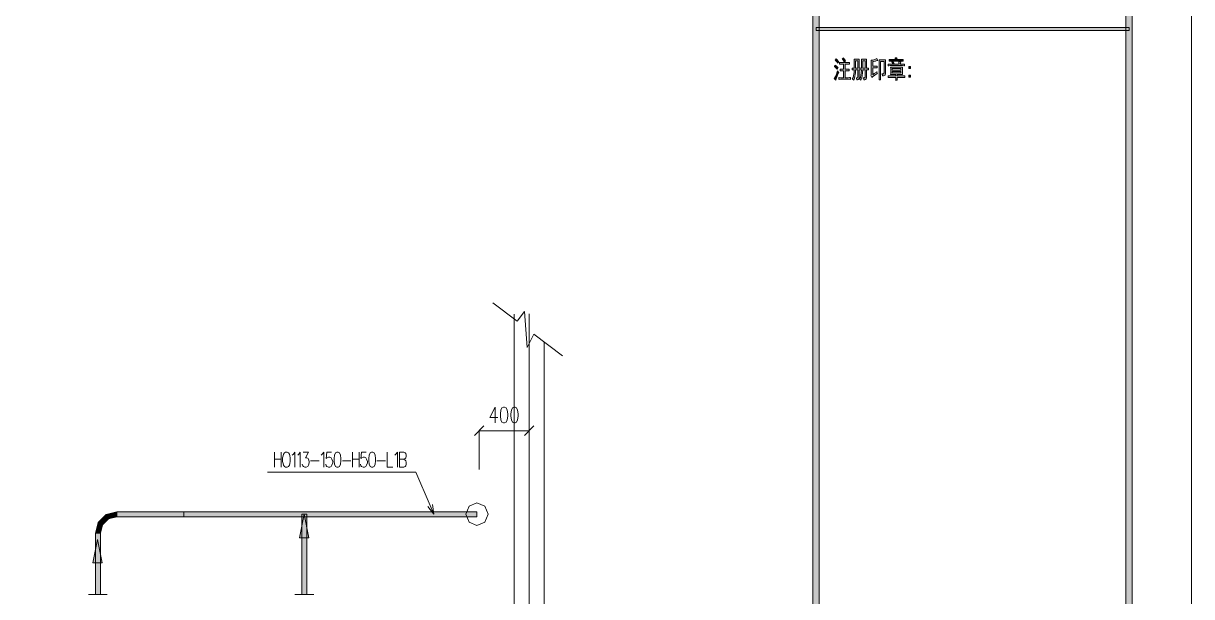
# Model space of a CAD drawing. Header units: millimetres. Extents: x 210 to 63265, y -7201 to 22496.
# Drawn here: x 53926 to 63265, y 3082 to 7661 of the extents above; entities that cross this region are included whole.
import ezdxf

# ---------------------------------------------------------------- set-up
doc = ezdxf.new("R2010")
doc.units = ezdxf.units.MM

msp = doc.modelspace()

# ---------------------------------------------------------------- hatches: boundary and pattern name
h = msp.add_hatch(color=0)
h.dxf.hatch_style = 2
h.paths.add_polyline_path([(60288.1, -6701.3), (60238.2, -6701.3), (60238.2, 21996), (60288.1, 21996)])
h = msp.add_hatch(color=0)
h.dxf.hatch_style = 2
h.paths.add_polyline_path([(62790.1, -6726.4), (62740, -6676.5), (62740, 21971.2), (62790.1, 22021.1)])
h = msp.add_hatch(color=0)
h.dxf.hatch_style = 2
h.paths.add_polyline_path([(60263.2, 7605.5), (60263.2, 7627), (62765, 7627), (62765, 7605.5)])
h = msp.add_hatch(color=0)
h.dxf.hatch_style = 2
h.paths.add_polyline_path([(60423.1, 7378.1), (60429.9, 7371.3), (60440.3, 7359.3), (60444.1, 7354.1), (60441.4, 7351.5), (60437.4, 7345.9), (60436.2, 7342.9), (60431.4, 7350.4), (60421, 7362.4), (60415.3, 7366.8), (60417.2, 7369.5), (60421.2, 7375.1)])
h = msp.add_hatch(color=0)
h.dxf.hatch_style = 2
h.paths.add_polyline_path([(60472.7, 7376), (60474.6, 7377.8), (60478.6, 7382.2), (60480.6, 7384.9), (60484.3, 7380.8), (60493.3, 7368.8), (60498.6, 7360.9), (60496.3, 7358.6), (60491.8, 7353.8), (60489.7, 7351.1), (60484.8, 7359), (60476.4, 7371.3)])
h = msp.add_hatch(color=0)
h.dxf.hatch_style = 2
h.paths.add_polyline_path([(60753.2, 7260.2), (60747.5, 7256.8), (60736.4, 7249.5), (60730.8, 7245.5), (60725.5, 7241.6), (60714, 7233.2), (60708.1, 7228.7), (60706.1, 7232.8), (60702.2, 7240.4), (60700.2, 7243.8), (60701.7, 7244.8), (60703.6, 7250.2), (60704.2, 7254.3), (60704.2, 7333), (60704.2, 7343.9), (60703.8, 7360.6), (60703.6, 7366.1), (60706.7, 7366.1), (60717.4, 7368.3), (60725.3, 7370.2), (60733, 7372.4), (60744.4, 7377.4), (60748, 7380.4), (60750, 7376.3), (60754.4, 7368.4), (60757.1, 7364.7), (60753.4, 7363.4), (60744.2, 7361.3), (60738.7, 7360), (60733.3, 7359), (60721.5, 7356.8), (60715.4, 7355.6), (60715.4, 7318.9), (60728.9, 7318.9), (60734.2, 7318.9), (60746, 7319.3), (60752.5, 7319.6), (60752.5, 7306), (60746.6, 7306.4), (60734.8, 7306.7), (60728.9, 7306.7), (60715.4, 7306.7), (60715.4, 7251.3), (60727.8, 7259.5), (60744.6, 7271.8), (60749.2, 7276), (60749.8, 7271.8), (60751.8, 7264)])
h = msp.add_hatch(color=0)
h.dxf.hatch_style = 2
h.paths.add_polyline_path([(60906.9, 7386.3), (60908.3, 7382.2), (60910.3, 7374.7), (60910.8, 7371.3), (60944.1, 7371.3), (60948, 7371.3), (60956, 7371.7), (60960.3, 7372.2), (60960.3, 7358.6), (60956, 7359), (60948.2, 7359.3), (60944.6, 7359.3), (60867.5, 7359.3), (60862.3, 7359.3), (60852.8, 7359), (60848.2, 7358.6), (60848.2, 7372.2), (60853.9, 7371.7), (60863.2, 7371.3), (60866.8, 7371.3), (60897.2, 7371.3), (60897.2, 7373.3), (60895.8, 7379.7), (60894.5, 7384.2), (60897, 7384.9), (60903.1, 7386)])
h = msp.add_hatch(color=0)
h.dxf.hatch_style = 2
h.paths.add_polyline_path([(60416.3, 7327.8), (60422.9, 7322.1), (60434.4, 7312.1), (60439.4, 7307.6), (60437.8, 7304.9), (60434.2, 7298.1), (60432.3, 7294), (60426.9, 7300.5), (60415.6, 7311.4), (60409.7, 7315.9), (60411.3, 7318), (60414.7, 7324.1)])
h = msp.add_hatch(color=0)
h.dxf.hatch_style = 2
h.paths.add_polyline_path([(60505.4, 7348.8), (60510.8, 7348.8), (60523.1, 7349.3), (60530.1, 7349.7), (60530.1, 7335.4), (60522.6, 7335.7), (60510.4, 7336.1), (60506, 7336.1), (60494.7, 7336.1), (60494.7, 7294.7), (60505.4, 7294.7), (60510.1, 7294.7), (60521.3, 7295.1), (60528, 7295.6), (60528, 7281.3), (60521.7, 7281.7), (60510.4, 7282), (60505.4, 7282), (60494.7, 7282), (60494.7, 7227.3), (60508.8, 7227.3), (60515.4, 7227.3), (60529.6, 7227.7), (60536.9, 7228), (60536.9, 7213.7), (60529.6, 7214.1), (60515.8, 7214.4), (60509.4, 7214.4), (60468.2, 7214.4), (60460.9, 7214.4), (60448.7, 7214.1), (60444.1, 7213.7), (60444.1, 7228), (60448.5, 7227.7), (60460.9, 7227.3), (60468.7, 7227.3), (60483.4, 7227.3), (60483.4, 7282), (60474.5, 7282), (60469.1, 7282), (60458.9, 7281.7), (60454.1, 7281.3), (60454.1, 7295.6), (60458.9, 7295.1), (60469.3, 7294.7), (60475, 7294.7), (60483.4, 7294.7), (60483.4, 7336.1), (60472.7, 7336.1), (60467.1, 7336.1), (60455.9, 7335.7), (60450.1, 7335.4), (60450.1, 7349.7), (60455.9, 7349.3), (60467.3, 7348.8), (60473.2, 7348.8)])
h = msp.add_hatch(color=0)
h.paths.add_polyline_path([(60608.5, 7375.1), (60608.1, 7369.5), (60607.9, 7355.9), (60607.9, 7348.1), (60607.9, 7303.9), (60625.3, 7303.9), (60625.3, 7348.8), (60625.3, 7355.9), (60625.1, 7369.2), (60624.7, 7375.1), (60666.4, 7375.1), (60666.1, 7369.9), (60665.9, 7356.3), (60665.9, 7348.1), (60665.9, 7303.9), (60669.8, 7303.9), (60678.2, 7304.2), (60682.7, 7304.6), (60682.7, 7290.3), (60677.9, 7290.6), (60669.5, 7291), (60665.9, 7291), (60665.9, 7232.5), (60665.9, 7225.7), (60663.7, 7217.3), (60661.6, 7215.7), (60659.4, 7213.9), (60651.4, 7210.7), (60645.5, 7209.2), (60645, 7214.1), (60642.4, 7222.7), (60640.5, 7226.4), (60644.2, 7226.4), (60649.4, 7226.9), (60650.9, 7227.3), (60652.5, 7227.7), (60654.6, 7231.8), (60655.2, 7235.5), (60655.2, 7291), (60635.5, 7291), (60634.9, 7264.7), (60627.6, 7223.2), (60620.8, 7207.8), (60618.5, 7210.7), (60613.1, 7214.8), (60610.1, 7216), (60616.9, 7228), (60624.2, 7265.6), (60624.7, 7291), (60607.9, 7291), (60607.9, 7228), (60607.9, 7222.3), (60605.2, 7215.7), (60602.6, 7214.4), (60599.9, 7213.3), (60593.4, 7211), (60589.9, 7209.9), (60589, 7213.7), (60586.5, 7221.9), (60584.7, 7226.4), (60588.1, 7226.4), (60592.7, 7226.6), (60594, 7226.9), (60595.2, 7227.1), (60596.8, 7230.2), (60597.2, 7233.2), (60597.2, 7291), (60579.1, 7291), (60578.6, 7265.6), (60570.7, 7224.3), (60563.4, 7208.5), (60560.9, 7211), (60555.1, 7214.8), (60552.1, 7216), (60559.6, 7229.8), (60567.5, 7267.4), (60567.9, 7291), (60564.3, 7291), (60555.5, 7290.6), (60550.3, 7290.3), (60550.3, 7304.6), (60555.1, 7304.2), (60564.3, 7303.9), (60568.4, 7303.9), (60568.4, 7347.3), (60568.4, 7355.6), (60568.2, 7369.5), (60567.9, 7375.1)])
h.paths.add_polyline_path([(60655.2, 7303.9), (60655.2, 7361.7), (60636, 7361.7), (60636, 7303.9)])
h.paths.add_polyline_path([(60597.2, 7303.9), (60597.2, 7361.7), (60579.1, 7361.7), (60579.1, 7303.9)])
h = msp.add_hatch(color=0)
h.dxf.hatch_style = 2
h.paths.add_polyline_path([(60817.2, 7369.2), (60817, 7361.3), (60816.7, 7345.6), (60816.7, 7337.7), (60816.7, 7264.7), (60816.7, 7258.1), (60814.9, 7249.5), (60813.1, 7247.9), (60811.3, 7246.3), (60801.8, 7243), (60794.2, 7241.4), (60794, 7246.1), (60791.5, 7254.3), (60789.1, 7258.1), (60792.7, 7258.1), (60798.8, 7258.4), (60800.9, 7258.8), (60803.3, 7259.1), (60805.8, 7262.5), (60806, 7265.6), (60806, 7356.3), (60777.9, 7356.3), (60777.9, 7210.7), (60767.1, 7210.7), (60767.5, 7220.1), (60767.7, 7239.6), (60767.7, 7249.8), (60767.7, 7335.4), (60767.7, 7343.6), (60767.5, 7360.6), (60767.1, 7369.2)])
h = msp.add_hatch(color=0)
h.dxf.hatch_style = 2
h.paths.add_polyline_path([(60948.5, 7335.4), (60954.1, 7335.4), (60965.2, 7335.7), (60970.4, 7336.1), (60970.4, 7322.7), (60965.2, 7323), (60954.1, 7323.4), (60948.5, 7323.4), (60860.2, 7323.4), (60854.8, 7323.4), (60844.1, 7323), (60838.7, 7322.7), (60838.7, 7336.1), (60844.2, 7335.7), (60855, 7335.4), (60860.2, 7335.4), (60921, 7335.4), (60923.1, 7342.5), (60925.6, 7353.1), (60926, 7356.3), (60929, 7355.6), (60936.7, 7353.8), (60941.2, 7352.5), (60940.1, 7350.7), (60937.8, 7346.4), (60936.7, 7343.9), (60935.5, 7341.6), (60933.9, 7337.1), (60933.3, 7335.4)])
h = msp.add_hatch(color=0)
h.paths.add_polyline_path([(60954.1, 7312.1), (60953.9, 7304.2), (60953.5, 7289.2), (60953.5, 7282), (60953.5, 7275.2), (60953.9, 7260.9), (60954.1, 7253.6), (60911.9, 7253.6), (60911.9, 7241.4), (60948, 7241.4), (60953.2, 7241.4), (60964.8, 7241.8), (60971.1, 7242.3), (60971.1, 7228.7), (60965.2, 7229.1), (60953.5, 7229.4), (60948, 7229.4), (60911.9, 7229.4), (60911.9, 7223.9), (60912.2, 7212.6), (60912.4, 7206.9), (60899, 7206.9), (60899.2, 7212.6), (60899.5, 7223.9), (60899.5, 7229.4), (60861.2, 7229.4), (60856.8, 7229.4), (60845.5, 7229.1), (60838.7, 7228.7), (60838.7, 7242.3), (60845.1, 7241.8), (60856.2, 7241.4), (60860.7, 7241.4), (60899.5, 7241.4), (60899.5, 7253.6), (60858.9, 7253.6), (60859.3, 7260.9), (60859.4, 7275.6), (60859.4, 7282.8), (60859.4, 7289.9), (60859.3, 7304.6), (60858.9, 7312.1)])
h.paths.add_polyline_path([(60941.7, 7288.1), (60941.7, 7300.1), (60871.4, 7300.1), (60871.4, 7288.1)])
h.paths.add_polyline_path([(60941.7, 7265.6), (60941.7, 7276.9), (60871.4, 7276.9), (60871.4, 7265.6)])
h = msp.add_hatch(color=0)
h.dxf.hatch_style = 2
h.paths.add_polyline_path([(60868.6, 7351.8), (60871.1, 7353.1), (60877, 7355.2), (60880.4, 7356.3), (60882, 7352.5), (60885.7, 7345), (60887.7, 7341.4), (60884.3, 7340.2), (60878.4, 7338), (60875.9, 7336.8), (60873.9, 7340.9), (60870.2, 7348.4)])
h = msp.add_hatch(color=0)
h.dxf.hatch_style = 2
h.paths.add_polyline_path([(61017.8, 7300.1), (61004.7, 7300.1), (61004.7, 7316.6), (61017.8, 7316.6)])
h = msp.add_hatch(color=0)
h.dxf.hatch_style = 2
h.paths.add_polyline_path([(60444.1, 7270.1), (60440.8, 7263.3), (60434, 7246.3), (60430.3, 7235.9), (60426.3, 7225.5), (60421.2, 7211), (60419.7, 7206.9), (60417, 7210.7), (60410.8, 7217.1), (60407.4, 7219.8), (60410.4, 7223.5), (60417.6, 7236.4), (60421.5, 7245.5), (60425.5, 7254.9), (60432.4, 7272.7), (60435.5, 7281.3), (60437.4, 7277.9), (60441.7, 7272.2)])
h = msp.add_hatch(color=0)
h.dxf.hatch_style = 2
h.paths.add_polyline_path([(61017.8, 7231.1), (61004.7, 7231.1), (61004.7, 7247.5), (61017.8, 7247.5)])
h = msp.add_hatch(color=0)
h.dxf.hatch_style = 2
h.paths.add_polyline_path([(54524.7, 3675), (54586.9, 3737.3), (54606.9, 3702.6), (54559.4, 3655)])
h = msp.add_hatch(color=0)
h.dxf.hatch_style = 2
h.paths.add_polyline_path([(54586.9, 3737.3), (54671.9, 3760), (54671.9, 3720.1), (54606.9, 3702.6)])
h = msp.add_hatch(color=0)
h.dxf.hatch_style = 2
h.paths.add_polyline_path([(54671.9, 3720.1), (54671.9, 3760), (55208, 3760), (55208, 3720.1)])
h = msp.add_hatch(color=0)
h.dxf.hatch_style = 2
h.paths.add_polyline_path([(55208, 3720.1), (55208, 3760), (57552.1, 3760), (57552.1, 3720.1)])
h = msp.add_hatch(color=0)
h.dxf.hatch_style = 2
h.paths.add_polyline_path([(56171.7, 3740.1), (56209.3, 3552.7), (56134.3, 3552.7)])
h = msp.add_hatch(color=0)
h.dxf.hatch_style = 2
h.paths.add_polyline_path([(56191.8, 3099.9), (56151.7, 3099.9), (56151.7, 3740.1), (56191.8, 3740.1)])
h = msp.add_hatch(color=0)
h.dxf.hatch_style = 2
h.paths.add_polyline_path([(54501.9, 3590), (54524.7, 3675), (54559.4, 3655), (54542, 3590)])
h = msp.add_hatch(color=0)
h.dxf.hatch_style = 2
h.paths.add_polyline_path([(54542, 3099.9), (54501.9, 3099.9), (54501.9, 3590), (54542, 3590)])
h = msp.add_hatch(color=0)
h.dxf.hatch_style = 2
h.paths.add_polyline_path([(54519.5, 3539.2), (54557, 3351.8), (54482.1, 3351.8)])

# ---------------------------------------------------------------- linework, layer by layer
at = {"color": 0, "lineweight": 0}
for points in [[(21218.6, -7201.3), (21218.6, 22496), (63265, 22496), (63265, -7201.3)], [(60288.1, -6701.3), (60238.2, -6701.3), (60238.2, 21996), (60288.1, 21996)], [(62790.1, -6726.4), (62740, -6676.5), (62740, 21971.2), (62790.1, 22021.1)], [(60263.2, 7605.5), (60263.2, 7627), (62765, 7627), (62765, 7605.5)], [(60423.1, 7378.1), (60429.9, 7371.3), (60440.3, 7359.3), (60444.1, 7354.1), (60441.4, 7351.5), (60437.4, 7345.9), (60436.2, 7342.9), (60431.4, 7350.4), (60421, 7362.4), (60415.3, 7366.8), (60417.2, 7369.5), (60421.2, 7375.1)], [(60472.7, 7376), (60474.6, 7377.8), (60478.6, 7382.2), (60480.6, 7384.9), (60484.3, 7380.8), (60493.3, 7368.8), (60498.6, 7360.9), (60496.3, 7358.6), (60491.8, 7353.8), (60489.7, 7351.1), (60484.8, 7359), (60476.4, 7371.3)], [(60753.2, 7260.2), (60747.5, 7256.8), (60736.4, 7249.5), (60730.8, 7245.5), (60725.5, 7241.6), (60714, 7233.2), (60708.1, 7228.7), (60706.1, 7232.8), (60702.2, 7240.4), (60700.2, 7243.8), (60701.7, 7244.8), (60703.6, 7250.2), (60704.2, 7254.3), (60704.2, 7333), (60704.2, 7343.9), (60703.8, 7360.6), (60703.6, 7366.1), (60706.7, 7366.1), (60717.4, 7368.3), (60725.3, 7370.2), (60733, 7372.4), (60744.4, 7377.4), (60748, 7380.4), (60750, 7376.3), (60754.4, 7368.4), (60757.1, 7364.7), (60753.4, 7363.4), (60744.2, 7361.3), (60738.7, 7360), (60733.3, 7359), (60721.5, 7356.8), (60715.4, 7355.6), (60715.4, 7318.9), (60728.9, 7318.9), (60734.2, 7318.9), (60746, 7319.3), (60752.5, 7319.6), (60752.5, 7306), (60746.6, 7306.4), (60734.8, 7306.7), (60728.9, 7306.7), (60715.4, 7306.7), (60715.4, 7251.3), (60727.8, 7259.5), (60744.6, 7271.8), (60749.2, 7276), (60749.8, 7271.8), (60751.8, 7264)], [(60906.9, 7386.3), (60908.3, 7382.2), (60910.3, 7374.7), (60910.8, 7371.3), (60944.1, 7371.3), (60948, 7371.3), (60956, 7371.7), (60960.3, 7372.2), (60960.3, 7358.6), (60956, 7359), (60948.2, 7359.3), (60944.6, 7359.3), (60867.5, 7359.3), (60862.3, 7359.3), (60852.8, 7359), (60848.2, 7358.6), (60848.2, 7372.2), (60853.9, 7371.7), (60863.2, 7371.3), (60866.8, 7371.3), (60897.2, 7371.3), (60897.2, 7373.3), (60895.8, 7379.7), (60894.5, 7384.2), (60897, 7384.9), (60903.1, 7386)], [(60416.3, 7327.8), (60422.9, 7322.1), (60434.4, 7312.1), (60439.4, 7307.6), (60437.8, 7304.9), (60434.2, 7298.1), (60432.3, 7294), (60426.9, 7300.5), (60415.6, 7311.4), (60409.7, 7315.9), (60411.3, 7318), (60414.7, 7324.1)], [(60505.4, 7348.8), (60510.8, 7348.8), (60523.1, 7349.3), (60530.1, 7349.7), (60530.1, 7335.4), (60522.6, 7335.7), (60510.4, 7336.1), (60506, 7336.1), (60494.7, 7336.1), (60494.7, 7294.7), (60505.4, 7294.7), (60510.1, 7294.7), (60521.3, 7295.1), (60528, 7295.6), (60528, 7281.3), (60521.7, 7281.7), (60510.4, 7282), (60505.4, 7282), (60494.7, 7282), (60494.7, 7227.3), (60508.8, 7227.3), (60515.4, 7227.3), (60529.6, 7227.7), (60536.9, 7228), (60536.9, 7213.7), (60529.6, 7214.1), (60515.8, 7214.4), (60509.4, 7214.4), (60468.2, 7214.4), (60460.9, 7214.4), (60448.7, 7214.1), (60444.1, 7213.7), (60444.1, 7228), (60448.5, 7227.7), (60460.9, 7227.3), (60468.7, 7227.3), (60483.4, 7227.3), (60483.4, 7282), (60474.5, 7282), (60469.1, 7282), (60458.9, 7281.7), (60454.1, 7281.3), (60454.1, 7295.6), (60458.9, 7295.1), (60469.3, 7294.7), (60475, 7294.7), (60483.4, 7294.7), (60483.4, 7336.1), (60472.7, 7336.1), (60467.1, 7336.1), (60455.9, 7335.7), (60450.1, 7335.4), (60450.1, 7349.7), (60455.9, 7349.3), (60467.3, 7348.8), (60473.2, 7348.8)], [(60608.5, 7375.1), (60608.1, 7369.5), (60607.9, 7355.9), (60607.9, 7348.1), (60607.9, 7303.9), (60625.3, 7303.9), (60625.3, 7348.8), (60625.3, 7355.9), (60625.1, 7369.2), (60624.7, 7375.1), (60666.4, 7375.1), (60666.1, 7369.9), (60665.9, 7356.3), (60665.9, 7348.1), (60665.9, 7303.9), (60669.8, 7303.9), (60678.2, 7304.2), (60682.7, 7304.6), (60682.7, 7290.3), (60677.9, 7290.6), (60669.5, 7291), (60665.9, 7291), (60665.9, 7232.5), (60665.9, 7225.7), (60663.7, 7217.3), (60661.6, 7215.7), (60659.4, 7213.9), (60651.4, 7210.7), (60645.5, 7209.2), (60645, 7214.1), (60642.4, 7222.7), (60640.5, 7226.4), (60644.2, 7226.4), (60649.4, 7226.9), (60650.9, 7227.3), (60652.5, 7227.7), (60654.6, 7231.8), (60655.2, 7235.5), (60655.2, 7291), (60635.5, 7291), (60634.9, 7264.7), (60627.6, 7223.2), (60620.8, 7207.8), (60618.5, 7210.7), (60613.1, 7214.8), (60610.1, 7216), (60616.9, 7228), (60624.2, 7265.6), (60624.7, 7291), (60607.9, 7291), (60607.9, 7228), (60607.9, 7222.3), (60605.2, 7215.7), (60602.6, 7214.4), (60599.9, 7213.3), (60593.4, 7211), (60589.9, 7209.9), (60589, 7213.7), (60586.5, 7221.9), (60584.7, 7226.4), (60588.1, 7226.4), (60592.7, 7226.6), (60594, 7226.9), (60595.2, 7227.1), (60596.8, 7230.2), (60597.2, 7233.2), (60597.2, 7291), (60579.1, 7291), (60578.6, 7265.6), (60570.7, 7224.3), (60563.4, 7208.5), (60560.9, 7211), (60555.1, 7214.8), (60552.1, 7216), (60559.6, 7229.8), (60567.5, 7267.4), (60567.9, 7291), (60564.3, 7291), (60555.5, 7290.6), (60550.3, 7290.3), (60550.3, 7304.6), (60555.1, 7304.2), (60564.3, 7303.9), (60568.4, 7303.9), (60568.4, 7347.3), (60568.4, 7355.6), (60568.2, 7369.5), (60567.9, 7375.1)], [(60597.2, 7303.9), (60597.2, 7361.7), (60579.1, 7361.7), (60579.1, 7303.9)], [(60655.2, 7303.9), (60655.2, 7361.7), (60636, 7361.7), (60636, 7303.9)], [(60817.2, 7369.2), (60817, 7361.3), (60816.7, 7345.6), (60816.7, 7337.7), (60816.7, 7264.7), (60816.7, 7258.1), (60814.9, 7249.5), (60813.1, 7247.9), (60811.3, 7246.3), (60801.8, 7243), (60794.2, 7241.4), (60794, 7246.1), (60791.5, 7254.3), (60789.1, 7258.1), (60792.7, 7258.1), (60798.8, 7258.4), (60800.9, 7258.8), (60803.3, 7259.1), (60805.8, 7262.5), (60806, 7265.6), (60806, 7356.3), (60777.9, 7356.3), (60777.9, 7210.7), (60767.1, 7210.7), (60767.5, 7220.1), (60767.7, 7239.6), (60767.7, 7249.8), (60767.7, 7335.4), (60767.7, 7343.6), (60767.5, 7360.6), (60767.1, 7369.2)], [(60948.5, 7335.4), (60954.1, 7335.4), (60965.2, 7335.7), (60970.4, 7336.1), (60970.4, 7322.7), (60965.2, 7323), (60954.1, 7323.4), (60948.5, 7323.4), (60860.2, 7323.4), (60854.8, 7323.4), (60844.1, 7323), (60838.7, 7322.7), (60838.7, 7336.1), (60844.2, 7335.7), (60855, 7335.4), (60860.2, 7335.4), (60921, 7335.4), (60923.1, 7342.5), (60925.6, 7353.1), (60926, 7356.3), (60929, 7355.6), (60936.7, 7353.8), (60941.2, 7352.5), (60940.1, 7350.7), (60937.8, 7346.4), (60936.7, 7343.9), (60935.5, 7341.6), (60933.9, 7337.1), (60933.3, 7335.4)], [(60954.1, 7312.1), (60953.9, 7304.2), (60953.5, 7289.2), (60953.5, 7282), (60953.5, 7275.2), (60953.9, 7260.9), (60954.1, 7253.6), (60911.9, 7253.6), (60911.9, 7241.4), (60948, 7241.4), (60953.2, 7241.4), (60964.8, 7241.8), (60971.1, 7242.3), (60971.1, 7228.7), (60965.2, 7229.1), (60953.5, 7229.4), (60948, 7229.4), (60911.9, 7229.4), (60911.9, 7223.9), (60912.2, 7212.6), (60912.4, 7206.9), (60899, 7206.9), (60899.2, 7212.6), (60899.5, 7223.9), (60899.5, 7229.4), (60861.2, 7229.4), (60856.8, 7229.4), (60845.5, 7229.1), (60838.7, 7228.7), (60838.7, 7242.3), (60845.1, 7241.8), (60856.2, 7241.4), (60860.7, 7241.4), (60899.5, 7241.4), (60899.5, 7253.6), (60858.9, 7253.6), (60859.3, 7260.9), (60859.4, 7275.6), (60859.4, 7282.8), (60859.4, 7289.9), (60859.3, 7304.6), (60858.9, 7312.1)], [(60868.6, 7351.8), (60871.1, 7353.1), (60877, 7355.2), (60880.4, 7356.3), (60882, 7352.5), (60885.7, 7345), (60887.7, 7341.4), (60884.3, 7340.2), (60878.4, 7338), (60875.9, 7336.8), (60873.9, 7340.9), (60870.2, 7348.4)], [(60941.7, 7288.1), (60941.7, 7300.1), (60871.4, 7300.1), (60871.4, 7288.1)], [(61017.8, 7300.1), (61004.7, 7300.1), (61004.7, 7316.6), (61017.8, 7316.6)], [(60444.1, 7270.1), (60440.8, 7263.3), (60434, 7246.3), (60430.3, 7235.9), (60426.3, 7225.5), (60421.2, 7211), (60419.7, 7206.9), (60417, 7210.7), (60410.8, 7217.1), (60407.4, 7219.8), (60410.4, 7223.5), (60417.6, 7236.4), (60421.5, 7245.5), (60425.5, 7254.9), (60432.4, 7272.7), (60435.5, 7281.3), (60437.4, 7277.9), (60441.7, 7272.2)], [(60941.7, 7265.6), (60941.7, 7276.9), (60871.4, 7276.9), (60871.4, 7265.6)], [(61017.8, 7231.1), (61004.7, 7231.1), (61004.7, 7247.5), (61017.8, 7247.5)], [(57764.4, 4594.9), (57751.9, 4589), (57743.7, 4571.1), (57739.5, 4541.4), (57739.5, 4523.5), (57743.7, 4493.8), (57751.9, 4475.9), (57764.4, 4470), (57772.8, 4470), (57785.3, 4475.9), (57793.6, 4493.8), (57797.9, 4523.5), (57797.9, 4541.4), (57793.6, 4571.1), (57785.3, 4589), (57772.8, 4594.9)], [(57847.8, 4594.9), (57835.3, 4589), (57827, 4571.1), (57822.7, 4541.4), (57822.7, 4523.5), (57827, 4493.8), (57835.3, 4475.9), (57847.8, 4470), (57856.2, 4470), (57868.7, 4475.9), (57876.9, 4493.8), (57881.1, 4523.5), (57881.1, 4541.4), (57876.9, 4571.1), (57868.7, 4589), (57856.2, 4594.9)], [(55998.7, 4161.8), (55998.7, 4190.2), (56001.6, 4207.4), (56004.5, 4218.9), (56013, 4230.3), (56021.6, 4236), (56035.9, 4236), (56044.5, 4230.3), (56053.1, 4218.9), (56055.8, 4207.4), (56058.7, 4190.2), (56058.7, 4161.8), (56055.8, 4144.6), (56053.1, 4133.2), (56044.5, 4121.7), (56035.9, 4116), (56021.6, 4116), (56013, 4121.7), (56004.5, 4133.2), (56001.6, 4144.6)], [(56410.2, 4167.5), (56410.2, 4184.5), (56413.1, 4213.1), (56421.6, 4230.3), (56433.1, 4236), (56441.5, 4236), (56452.9, 4230.3), (56461.5, 4213.1), (56464.4, 4184.5), (56464.4, 4167.5), (56461.5, 4138.9), (56452.9, 4121.7), (56441.5, 4116), (56433.1, 4116), (56421.6, 4121.7), (56413.1, 4138.9)], [(56687.3, 4167.5), (56687.3, 4184.5), (56690.2, 4213.1), (56698.7, 4230.3), (56710.2, 4236), (56718.6, 4236), (56730.1, 4230.3), (56738.6, 4213.1), (56741.5, 4184.5), (56741.5, 4167.5), (56738.6, 4138.9), (56730.1, 4121.7), (56718.6, 4116), (56710.2, 4116), (56698.7, 4121.7), (56690.2, 4138.9)], [(57462.1, 3740), (57488.4, 3803.6), (57552.1, 3829.9), (57615.6, 3803.6), (57642, 3740), (57615.6, 3676.4), (57552.1, 3650), (57488.4, 3676.4)], [(54524.7, 3675), (54586.9, 3737.3), (54606.9, 3702.6), (54559.4, 3655)], [(54586.9, 3737.3), (54671.9, 3760), (54671.9, 3720.1), (54606.9, 3702.6)], [(54671.9, 3720.1), (54671.9, 3760), (55208, 3760), (55208, 3720.1)], [(55208, 3720.1), (55208, 3760), (57552.1, 3760), (57552.1, 3720.1)], [(56171.7, 3740.1), (56209.3, 3552.7), (56134.3, 3552.7)], [(56191.8, 3099.9), (56151.7, 3099.9), (56151.7, 3740.1), (56191.8, 3740.1)], [(54501.9, 3590), (54524.7, 3675), (54559.4, 3655), (54542, 3590)], [(54542, 3099.9), (54501.9, 3099.9), (54501.9, 3590), (54542, 3590)], [(54519.5, 3539.2), (54557, 3351.8), (54482.1, 3351.8)]]:
    msp.add_lwpolyline(points, close=True, dxfattribs=at)
for points in [[(57872.8, 5282), (57678.7, 5430)], [(57848.7, 1428.8), (57848.7, 5338.5)], [(57932.2, 5359.8), (57872.8, 5282)], [(57954.6, 5072), (57932.2, 5359.8)], [(57968.5, 5342.1), (57968.5, 859.8)], [(58007.4, 5179.3), (57954.6, 5072)], [(58234.5, 5006.2), (58007.4, 5179.3)], [(58088.6, 1428.8), (58088.6, 5117.4)], [(57697.9, 4594.9), (57656.2, 4511.7), (57718.6, 4511.7)], [(57697.9, 4594.9), (57697.9, 4470)], [(57606.1, 4445), (57531.1, 4370)], [(57568.7, 4098.5), (57568.7, 4408.5)], [(57968.5, 4407.4), (57568.7, 4407.4)], [(57931.1, 4370), (58006.1, 4445)], [(55933.1, 4116), (55933.1, 4236)], [(55987.3, 4236), (55987.3, 4116)], [(56075.8, 4213.1), (56084.4, 4218.9), (56095.9, 4236), (56095.9, 4116)], [(56118.8, 4213.1), (56127.4, 4218.9), (56138.8, 4236), (56138.8, 4116)], [(56161.5, 4236), (56204.5, 4236), (56181.6, 4190.2), (56193, 4190.2), (56201.6, 4184.5), (56204.5, 4178.8), (56210.2, 4161.8), (56210.2, 4150.3), (56204.5, 4133.2), (56198.7, 4121.7), (56187.3, 4116), (56175.8, 4116), (56164.4, 4121.7), (56158.7, 4127.4), (56155.8, 4138.9)], [(56307.3, 4213.1), (56315.9, 4218.9), (56327.4, 4236), (56327.4, 4116)], [(56390.2, 4236), (56352.9, 4236), (56347.2, 4184.5), (56352.9, 4190.2), (56364.4, 4196), (56375.8, 4196), (56387.3, 4190.2), (56393, 4178.8), (56398.7, 4161.8), (56398.7, 4150.3), (56393, 4133.2), (56387.3, 4121.7), (56375.8, 4116), (56364.4, 4116), (56352.9, 4121.7), (56347.2, 4127.4), (56344.4, 4138.9)], [(56555.8, 4116), (56555.8, 4236)], [(56610.2, 4236), (56610.2, 4116)], [(56667.3, 4236), (56630, 4236), (56624.3, 4184.5), (56630, 4190.2), (56641.5, 4196), (56652.9, 4196), (56664.4, 4190.2), (56670.1, 4178.8), (56675.8, 4161.8), (56675.8, 4150.3), (56670.1, 4133.2), (56664.4, 4121.7), (56652.9, 4116), (56641.5, 4116), (56630, 4121.7), (56624.3, 4127.4), (56621.6, 4138.9)], [(56832.9, 4236), (56832.9, 4116), (56878.7, 4116)], [(56895.9, 4213.1), (56904.5, 4218.9), (56915.7, 4236), (56915.7, 4116)], [(56932.9, 4116), (56932.9, 4236), (56967.3, 4236), (56978.7, 4230.3), (56984.4, 4224.6), (56987.3, 4213.1), (56987.3, 4201.7), (56984.4, 4190.2), (56978.7, 4184.5), (56967.3, 4178.8), (56932.9, 4178.8)], [(55933.1, 4178.8), (55987.3, 4178.8)], [(56221.6, 4167.5), (56290.2, 4167.5)], [(56475.8, 4167.5), (56544.4, 4167.5)], [(56555.8, 4178.8), (56610.2, 4178.8)], [(56752.9, 4167.5), (56821.5, 4167.5)], [(56967.3, 4178.8), (56978.7, 4173.1), (56984.4, 4167.5), (56987.3, 4156.1), (56987.3, 4138.9), (56984.4, 4127.4), (56978.7, 4121.7), (56967.3, 4116), (56932.9, 4116)], [(57064.2, 4076.1), (55877.6, 4076.1)], [(57177.5, 3809), (57064.2, 4076.1)], [(57206.8, 3740), (57159, 3801.1)], [(57206.8, 3740), (57177.5, 3809)], [(57196.1, 3816.9), (57206.8, 3740)], [(54596.9, 3099.9), (54447, 3099.9)], [(56246.7, 3099.9), (56096.8, 3099.9)]]:
    msp.add_lwpolyline(points, dxfattribs=at)

doc.saveas('drawing.dxf')
